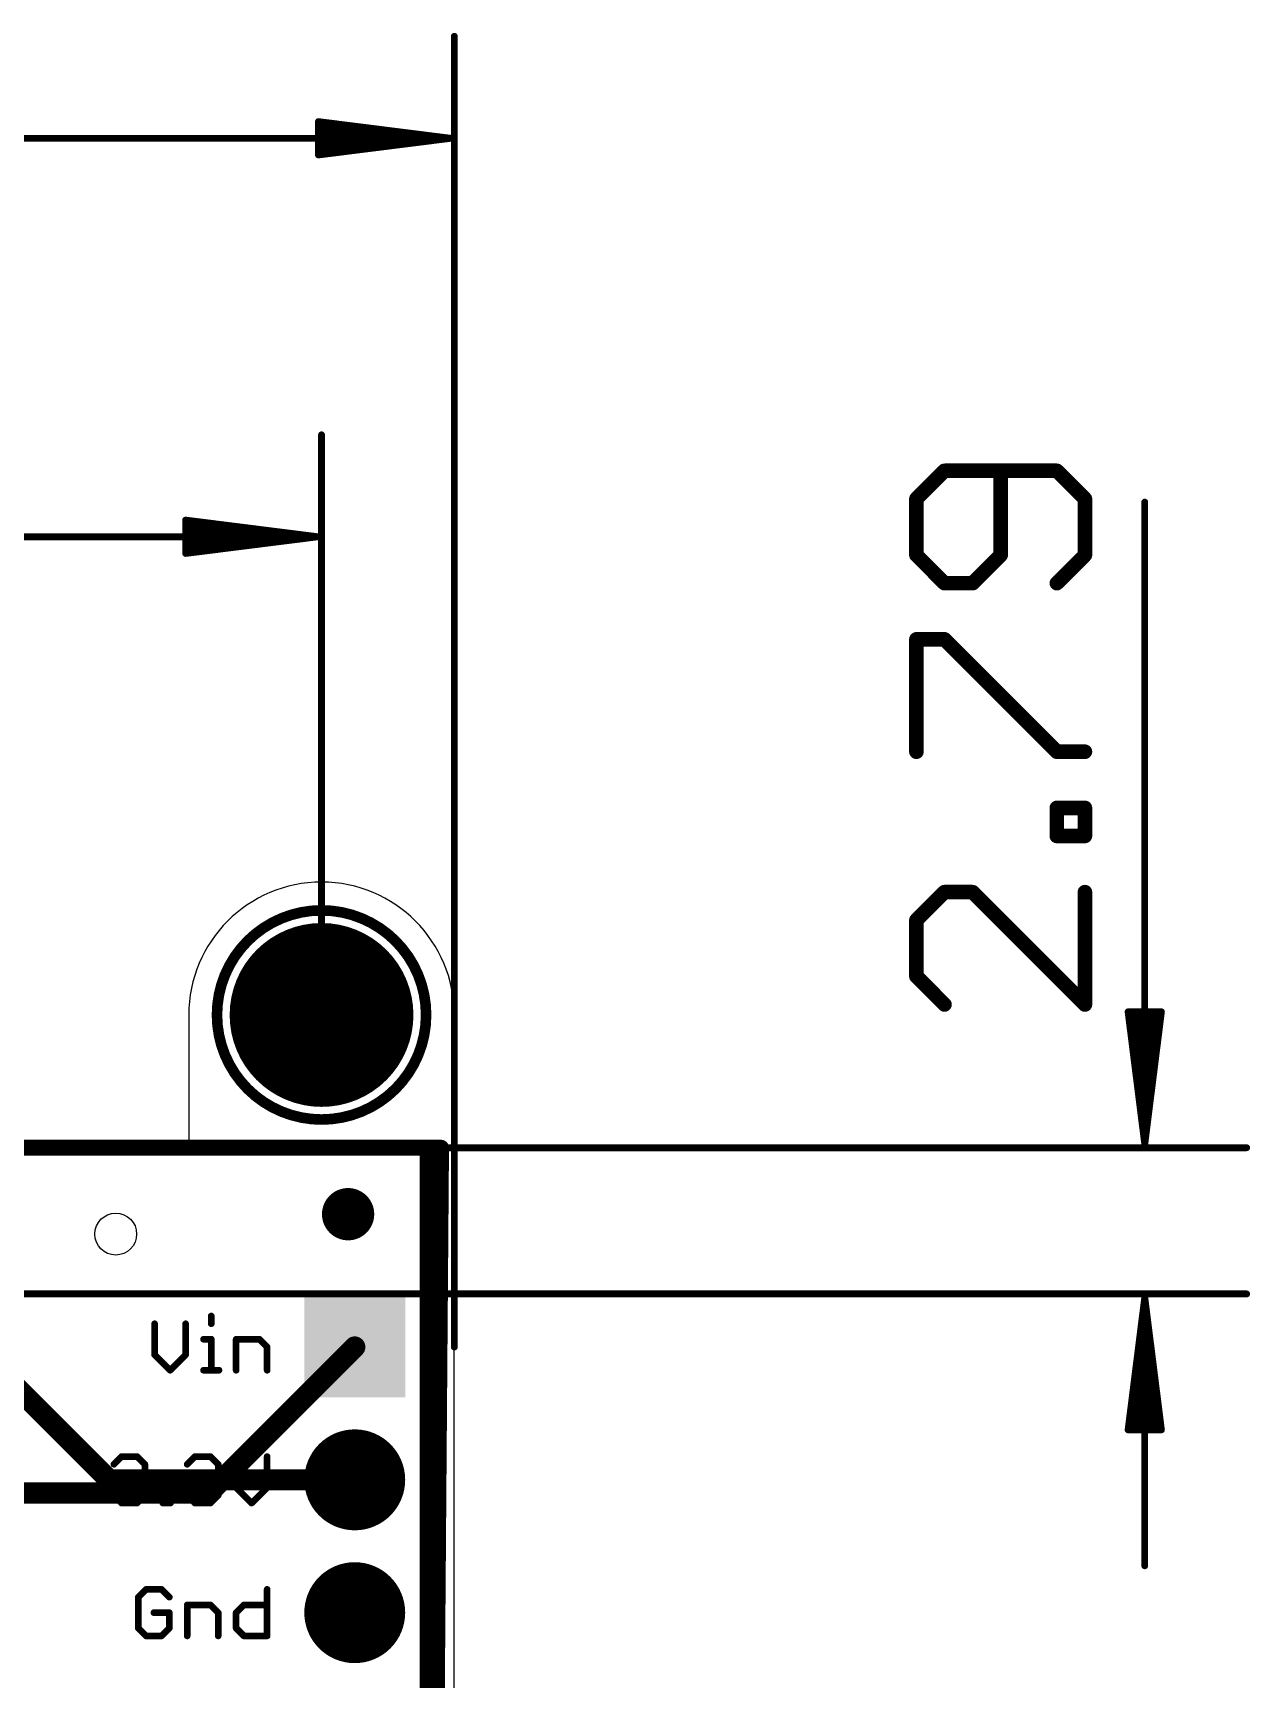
# Model space of a CAD drawing. Extents: x -21 to 66.3, y -17.3 to 56.8.
# Drawn here: x 36.39 to 59.67, y 22.86 to 54.34 of the extents above; entities that cross this region are included whole.
import ezdxf

# ---------------------------------------------------------------- set-up
doc = ezdxf.new("R2010")
doc.units = 0
for name, color, linetype in [('1', 12, 'CONTINUOUS'), ('16', 132, 'CONTINUOUS'), ('17', 110, 'CONTINUOUS'), ('20', 53, 'CONTINUOUS'), ('21', 40, 'CONTINUOUS'), ('23', 53, 'CONTINUOUS'), ('47', 253, 'CONTINUOUS')]:
    doc.layers.add(name, color=color, linetype=linetype)

# ---------------------------------------------------------------- blocks, each defined once
blk = doc.blocks.new('SQUAREP')
blk.add_solid([(-0.5, -0.5), (0.5, -0.5), (-0.5, 0.5), (0.5, 0.5)])
blk = doc.blocks.new('ROUNDP')
at = {"const_width": 0.5}
blk.add_lwpolyline([(0, -0.25, 1), (0, 0.25, 1), (0, -0.25)], format="xyb", dxfattribs=at)
blk = doc.blocks.new('PIE')
at = {"const_width": 0.5}
blk.add_lwpolyline([(0, -0.25, 1), (0, 0.25, 1), (0, -0.25)], format="xyb", dxfattribs=at)

msp = doc.modelspace()

# ---------------------------------------------------------------- linework, layer by layer
at = {"layer": '1'}
for points, const_width in [([(0, 33.02), (44.196, 33.02)], 0.3048), ([(44.196, 33.02), (43.942, 0)], 0.3048), ([(33.782, 30.734), (37.846, 26.67)], 0.4064), ([(37.846, 26.67), (42.545, 26.67)], 0.4064)]:
    msp.add_lwpolyline(points, dxfattribs=dict(at, const_width=const_width))
for points, const_width in [([(44.2722, 33.0194, 1), (44.1198, 33.0206)], 0.1524), ([(44.196, 32.9438, 1), (44.196, 33.0962)], 0.1524), ([(37.846, 26.7716, 1), (37.846, 26.5684)], 0.2032), ([(37.7742, 26.5982, 1), (37.9178, 26.7418)], 0.2032), ([(42.545, 26.5684, 1), (42.545, 26.7716)], 0.2032)]:
    msp.add_lwpolyline(points, format="xyb", dxfattribs=dict(at, const_width=const_width))
at = {"layer": '16'}
for points, const_width in [([(0, 33.02), (43.942, 33.02)], 0.3048), ([(43.942, 33.02), (43.942, 0)], 0.3048), ([(42.545, 29.21), (39.751, 26.416)], 0.4064), ([(39.751, 26.416), (34.798, 26.416)], 0.4064)]:
    msp.add_lwpolyline(points, dxfattribs=dict(at, const_width=const_width))
for points, const_width in [([(44.0182, 33.02, 1), (43.8658, 33.02)], 0.1524), ([(43.942, 32.9438, 1), (43.942, 33.0962)], 0.1524), ([(42.6168, 29.1382, 1), (42.4732, 29.2818)], 0.2032), ([(39.6792, 26.4878, 1), (39.8228, 26.3442)], 0.2032), ([(39.751, 26.3144, 1), (39.751, 26.5176)], 0.2032)]:
    msp.add_lwpolyline(points, format="xyb", dxfattribs=dict(at, const_width=const_width))
at = {"layer": '20'}
for p, q in [((39.37, 35.56), (39.37, 33.02)), ((44.45, -2.54), (44.45, 35.56)), ((39.37, 33.02), (5.08, 33.02))]:
    msp.add_line(p, q, dxfattribs=at)
msp.add_circle((37.973, 31.369), 0.4, dxfattribs=at)
for start, end in [(90, 180), (0, 90)]:
    msp.add_arc((41.91, 35.56), 2.54, start, end, dxfattribs=at)
at = {"layer": '21'}
for points, const_width in [([(41.91, 33.56, 1), (41.91, 37.56, 1), (41.91, 33.56)], 0.2032), ([(38.7485, 29.6553, 1), (38.685, 29.6553)], 0.0635), ([(39.3417, 29.6553, 1), (39.2782, 29.6553)], 0.0635), ([(39.8323, 29.8036, 1), (39.7688, 29.8036)], 0.0635), ([(39.7688, 29.6553, 1), (39.8323, 29.6553)], 0.0635), ([(39.6523, 29.3904, 1), (39.6523, 29.3269)], 0.0635), ([(39.8323, 29.3587, 1), (39.7688, 29.3587)], 0.0635), ([(39.8006, 29.3269, 1), (39.8006, 29.3904)], 0.0635), ([(40.3077, 29.3587, 1), (40.2442, 29.3587)], 0.0635), ([(40.276, 29.3904, 1), (40.276, 29.3269)], 0.0635), ([(40.7433, 29.3811, 1), (40.6984, 29.3362)], 0.0635), ([(40.7209, 29.3269, 1), (40.7209, 29.3904)], 0.0635), ([(38.685, 29.0621, 1), (38.7485, 29.0621)], 0.0635), ([(38.7392, 29.0845, 1), (38.6943, 29.0396)], 0.0635), ([(39.2782, 29.0621, 1), (39.3417, 29.0621)], 0.0635), ([(39.3324, 29.0396, 1), (39.2875, 29.0845)], 0.0635), ([(40.9009, 29.2104, 1), (40.8374, 29.2104)], 0.0635), ([(40.8467, 29.1879, 1), (40.8916, 29.2328)], 0.0635), ([(38.9909, 28.788, 1), (39.0358, 28.743)], 0.0635), ([(38.9909, 28.743, 1), (39.0358, 28.788)], 0.0635), ([(39.6523, 28.7973, 1), (39.6523, 28.7338)], 0.0635), ([(39.7688, 28.7655, 1), (39.8323, 28.7655)], 0.0635), ([(39.9489, 28.7338, 1), (39.9489, 28.7973)], 0.0635), ([(40.2442, 28.7655, 1), (40.3077, 28.7655)], 0.0635), ([(40.8374, 28.7655, 1), (40.9009, 28.7655)], 0.0635), ([(38.0855, 27.147, 1), (38.0855, 27.0835)], 0.0635), ([(38.1079, 27.0928, 1), (38.063, 27.1377)], 0.0635), ([(38.4045, 27.1377, 1), (38.3596, 27.0928)], 0.0635), ([(38.3821, 27.0835, 1), (38.3821, 27.147)], 0.0635), ([(39.4888, 27.147, 1), (39.4888, 27.0835)], 0.0635), ([(39.5112, 27.0928, 1), (39.4663, 27.1377)], 0.0635), ([(39.8078, 27.1377, 1), (39.7629, 27.0928)], 0.0635), ([(39.7853, 27.0835, 1), (39.7853, 27.147)], 0.0635), ([(40.3077, 27.1153, 1), (40.2442, 27.1153)], 0.0635), ([(40.9009, 27.1153, 1), (40.8374, 27.1153)], 0.0635), ([(37.9147, 26.9894, 1), (37.9596, 26.9445)], 0.0635), ([(38.5621, 26.967, 1), (38.4986, 26.967)], 0.0635), ([(38.4986, 26.8187, 1), (38.5621, 26.8187)], 0.0635), ([(38.5079, 26.9445, 1), (38.5528, 26.9894)], 0.0635), ([(38.5528, 26.7962, 1), (38.5079, 26.8411)], 0.0635), ([(39.318, 26.9894, 1), (39.3629, 26.9445)], 0.0635), ([(39.9654, 26.967, 1), (39.9019, 26.967)], 0.0635), ([(39.9019, 26.8187, 1), (39.9654, 26.8187)], 0.0635), ([(39.9112, 26.9445, 1), (39.9561, 26.9894)], 0.0635), ([(39.9561, 26.7962, 1), (39.9112, 26.8411)], 0.0635), ([(38.2338, 26.7021, 1), (38.2338, 26.6386)], 0.0635), ([(38.4045, 26.6928, 1), (38.3596, 26.6479)], 0.0635), ([(38.3596, 26.6928, 1), (38.4045, 26.6479)], 0.0635), ([(38.3821, 26.6386, 1), (38.3821, 26.7021)], 0.0635), ([(38.5621, 26.5221, 1), (38.4986, 26.5221)], 0.0635), ([(38.5079, 26.4996, 1), (38.5528, 26.5445)], 0.0635), ([(39.637, 26.7021, 1), (39.637, 26.6386)], 0.0635), ([(39.8078, 26.6928, 1), (39.7629, 26.6479)], 0.0635), ([(39.7629, 26.6928, 1), (39.8078, 26.6479)], 0.0635), ([(39.7853, 26.6386, 1), (39.7853, 26.7021)], 0.0635), ([(39.9654, 26.5221, 1), (39.9019, 26.5221)], 0.0635), ([(39.9112, 26.4996, 1), (39.9561, 26.5445)], 0.0635), ([(40.2442, 26.5221, 1), (40.3077, 26.5221)], 0.0635), ([(40.2984, 26.5445, 1), (40.2535, 26.4996)], 0.0635), ([(40.8374, 26.5221, 1), (40.9009, 26.5221)], 0.0635), ([(40.8916, 26.4996, 1), (40.8467, 26.5445)], 0.0635), ([(37.9596, 26.3962, 1), (37.9147, 26.3513)], 0.0635), ([(38.0855, 26.2572, 1), (38.0855, 26.1938)], 0.0635), ([(38.063, 26.203, 1), (38.1079, 26.248)], 0.0635), ([(38.3596, 26.248, 1), (38.4045, 26.203)], 0.0635), ([(38.3821, 26.1938, 1), (38.3821, 26.2572)], 0.0635), ([(38.4986, 26.3738, 1), (38.5621, 26.3738)], 0.0635), ([(38.5528, 26.3513, 1), (38.5079, 26.3962)], 0.0635), ([(38.9045, 26.3738, 1), (38.841, 26.3738)], 0.0635), ([(38.8727, 26.4055, 1), (38.8727, 26.342)], 0.0635), ([(38.8727, 26.2572, 1), (38.8727, 26.1938)], 0.0635), ([(38.841, 26.2255, 1), (38.9045, 26.2255)], 0.0635), ([(39.0527, 26.3738, 1), (38.9892, 26.3738)], 0.0635), ([(38.9892, 26.2255, 1), (39.0527, 26.2255)], 0.0635), ([(39.021, 26.342, 1), (39.021, 26.4055)], 0.0635), ([(39.021, 26.1938, 1), (39.021, 26.2572)], 0.0635), ([(39.3629, 26.3962, 1), (39.318, 26.3513)], 0.0635), ([(39.4888, 26.2572, 1), (39.4888, 26.1938)], 0.0635), ([(39.4663, 26.203, 1), (39.5112, 26.248)], 0.0635), ([(39.7629, 26.248, 1), (39.8078, 26.203)], 0.0635), ([(39.7853, 26.1938, 1), (39.7853, 26.2572)], 0.0635), ([(39.9019, 26.3738, 1), (39.9654, 26.3738)], 0.0635), ([(39.9561, 26.3513, 1), (39.9112, 26.3962)], 0.0635), ([(40.5501, 26.248, 1), (40.595, 26.203)], 0.0635), ([(40.5501, 26.203, 1), (40.595, 26.248)], 0.0635), ([(38.5532, 24.607, 1), (38.5532, 24.5435)], 0.0635), ([(38.5757, 24.5528, 1), (38.5308, 24.5977)], 0.0635), ([(38.8723, 24.5977, 1), (38.8274, 24.5528)], 0.0635), ([(38.8498, 24.5435, 1), (38.8498, 24.607)], 0.0635), ([(40.9009, 24.5753, 1), (40.8374, 24.5753)], 0.0635), ([(38.4367, 24.427, 1), (38.3732, 24.427)], 0.0635), ([(38.3825, 24.4494, 1), (38.4274, 24.4045)], 0.0635), ([(38.9757, 24.4045, 1), (39.0206, 24.4494)], 0.0635), ([(39.3722, 24.2787, 1), (39.3087, 24.2787)], 0.0635), ([(39.3405, 24.3104, 1), (39.3405, 24.2469)], 0.0635), ([(39.8078, 24.3011, 1), (39.7629, 24.2562)], 0.0635), ([(39.7853, 24.2469, 1), (39.7853, 24.3104)], 0.0635), ([(40.4243, 24.3104, 1), (40.4243, 24.2469)], 0.0635), ([(40.4467, 24.2562, 1), (40.4018, 24.3011)], 0.0635), ([(40.8692, 24.2469, 1), (40.8692, 24.3104)], 0.0635), ([(38.7015, 24.1621, 1), (38.7015, 24.0986)], 0.0635), ([(39.0299, 24.1304, 1), (38.9664, 24.1304)], 0.0635), ([(38.9981, 24.0986, 1), (38.9981, 24.1621)], 0.0635), ([(39.9654, 24.1304, 1), (39.9019, 24.1304)], 0.0635), ([(39.9112, 24.1079, 1), (39.9561, 24.1528)], 0.0635), ([(40.3077, 24.1304, 1), (40.2442, 24.1304)], 0.0635), ([(40.2535, 24.1528, 1), (40.2984, 24.1079)], 0.0635), ([(38.3732, 23.8338, 1), (38.4367, 23.8338)], 0.0635), ([(38.4274, 23.8562, 1), (38.3825, 23.8113)], 0.0635), ([(38.5532, 23.7172, 1), (38.5532, 23.6538)], 0.0635), ([(38.5308, 23.663, 1), (38.5757, 23.708)], 0.0635), ([(38.8274, 23.708, 1), (38.8723, 23.663)], 0.0635), ([(38.8498, 23.6538, 1), (38.8498, 23.7172)], 0.0635), ([(38.9664, 23.8338, 1), (39.0299, 23.8338)], 0.0635), ([(39.0206, 23.8113, 1), (38.9757, 23.8562)], 0.0635), ([(39.3087, 23.6855, 1), (39.3722, 23.6855)], 0.0635), ([(39.9019, 23.6855, 1), (39.9654, 23.6855)], 0.0635), ([(40.2442, 23.8338, 1), (40.3077, 23.8338)], 0.0635), ([(40.2984, 23.8562, 1), (40.2535, 23.8113)], 0.0635), ([(40.4243, 23.7172, 1), (40.4243, 23.6538)], 0.0635), ([(40.4018, 23.663, 1), (40.4467, 23.708)], 0.0635), ([(40.8374, 23.6855, 1), (40.9009, 23.6855)], 0.0635), ([(40.8692, 23.6538, 1), (40.8692, 23.7172)], 0.0635)]:
    msp.add_lwpolyline(points, format="xyb", dxfattribs=dict(at, const_width=const_width))
at = {"layer": '21', "const_width": 0.127}
for points in [[(38.7168, 29.6553), (38.7168, 29.0621)], [(39.31, 29.0621), (39.31, 29.6553)], [(39.8006, 29.8036), (39.8006, 29.6553)], [(39.6523, 29.3587), (39.8006, 29.3587)], [(39.8006, 29.3587), (39.8006, 28.7655)], [(40.276, 28.7655), (40.276, 29.3587)], [(40.276, 29.3587), (40.7209, 29.3587)], [(40.7209, 29.3587), (40.8692, 29.2104)], [(38.7168, 29.0621), (39.0134, 28.7655)], [(39.0134, 28.7655), (39.31, 29.0621)], [(40.8692, 29.2104), (40.8692, 28.7655)], [(39.6523, 28.7655), (39.9489, 28.7655)], [(37.9372, 26.967), (38.0855, 27.1153)], [(38.0855, 27.1153), (38.3821, 27.1153)], [(38.3821, 27.1153), (38.5304, 26.967)], [(39.3405, 26.967), (39.4888, 27.1153)], [(39.4888, 27.1153), (39.7853, 27.1153)], [(39.7853, 27.1153), (39.9336, 26.967)], [(40.276, 27.1153), (40.276, 26.5221)], [(40.8692, 26.5221), (40.8692, 27.1153)], [(38.5304, 26.8187), (38.3821, 26.6704)], [(38.5304, 26.967), (38.5304, 26.8187)], [(39.9336, 26.8187), (39.7853, 26.6704)], [(39.9336, 26.967), (39.9336, 26.8187)], [(38.3821, 26.6704), (38.2338, 26.6704)], [(38.3821, 26.6704), (38.5304, 26.5221)], [(38.5304, 26.5221), (38.5304, 26.3738)], [(39.7853, 26.6704), (39.637, 26.6704)], [(39.7853, 26.6704), (39.9336, 26.5221)], [(39.9336, 26.5221), (39.9336, 26.3738)], [(40.276, 26.5221), (40.5726, 26.2255)], [(40.5726, 26.2255), (40.8692, 26.5221)], [(38.0855, 26.2255), (37.9372, 26.3738)], [(38.3821, 26.2255), (38.0855, 26.2255)], [(38.5304, 26.3738), (38.3821, 26.2255)], [(38.8727, 26.2255), (38.8727, 26.3738)], [(38.8727, 26.3738), (39.021, 26.3738)], [(39.021, 26.2255), (38.8727, 26.2255)], [(39.021, 26.3738), (39.021, 26.2255)], [(39.4888, 26.2255), (39.3405, 26.3738)], [(39.7853, 26.2255), (39.4888, 26.2255)], [(39.9336, 26.3738), (39.7853, 26.2255)], [(38.5532, 24.5753), (38.4049, 24.427)], [(38.8498, 24.5753), (38.5532, 24.5753)], [(38.9981, 24.427), (38.8498, 24.5753)], [(40.8692, 24.5753), (40.8692, 23.6855)], [(38.4049, 24.427), (38.4049, 23.8338)], [(39.3405, 23.6855), (39.3405, 24.2787)], [(39.3405, 24.2787), (39.7853, 24.2787)], [(39.7853, 24.2787), (39.9336, 24.1304)], [(40.276, 24.1304), (40.4243, 24.2787)], [(40.4243, 24.2787), (40.8692, 24.2787)], [(38.9981, 24.1304), (38.7015, 24.1304)], [(38.9981, 23.8338), (38.9981, 24.1304)], [(39.9336, 24.1304), (39.9336, 23.6855)], [(40.276, 23.8338), (40.276, 24.1304)], [(38.4049, 23.8338), (38.5532, 23.6855)], [(38.5532, 23.6855), (38.8498, 23.6855)], [(38.8498, 23.6855), (38.9981, 23.8338)], [(40.4243, 23.6855), (40.276, 23.8338)], [(40.8692, 23.6855), (40.4243, 23.6855)]]:
    msp.add_lwpolyline(points, dxfattribs=at)
at = {"layer": '23'}
for p in [(41.91, 35.56), (42.418, 31.75)]:
    msp.add_point(p, dxfattribs=at)
at = {"layer": '47'}
for points, const_width in [([(44.45, 29.21), (44.45, 54.274)], 0.13), ([(44.385, 52.324), (41.85, 52.6432)], 0.13), ([(41.85, 52.6432), (41.85, 52.0048)], 0.13), ([(44.385, 52.324), (41.85, 52.584)], 0.13), ([(0.065, 52.324), (44.385, 52.324)], 0.13), ([(44.385, 52.324), (41.85, 52.454)], 0.13), ([(41.85, 52.0048), (44.385, 52.324)], 0.13), ([(41.85, 52.194), (44.385, 52.324)], 0.13), ([(41.85, 52.064), (44.385, 52.324)], 0.13), ([(41.91, 35.56), (41.91, 46.654)], 0.13), ([(53.8272, 45.9655), (53.2899, 45.4283)], 0.2794), ([(55.9761, 45.9655), (53.8272, 45.9655)], 0.2794), ([(54.9016, 44.3538), (54.9016, 45.9655)], 0.2794), ([(56.5133, 45.4283), (55.9761, 45.9655)], 0.2794), ([(53.2899, 45.4283), (53.2899, 44.3538)], 0.2794), ([(56.5133, 44.3538), (56.5133, 45.4283)], 0.2794), ([(57.658, 33.085), (57.658, 45.3671)], 0.13), ([(41.845, 44.704), (39.31, 45.0232)], 0.13), ([(39.31, 45.0232), (39.31, 44.3848)], 0.13), ([(41.845, 44.704), (39.31, 44.964)], 0.13), ([(2.605, 44.704), (41.845, 44.704)], 0.13), ([(41.845, 44.704), (39.31, 44.834)], 0.13), ([(39.31, 44.3848), (41.845, 44.704)], 0.13), ([(39.31, 44.574), (41.845, 44.704)], 0.13), ([(39.31, 44.444), (41.845, 44.704)], 0.13), ([(53.2899, 44.3538), (53.8272, 43.8166)], 0.2794), ([(54.3644, 43.8166), (54.9016, 44.3538)], 0.2794), ([(55.9761, 43.8166), (56.5133, 44.3538)], 0.2794), ([(53.8272, 43.8166), (54.3644, 43.8166)], 0.2794), ([(53.2899, 40.5938), (53.2899, 42.7427)], 0.2794), ([(53.2899, 42.7427), (53.8272, 42.7427)], 0.2794), ([(53.8272, 42.7427), (55.9761, 40.5938)], 0.2794), ([(55.9761, 40.5938), (56.5133, 40.5938)], 0.2794), ([(55.9761, 38.9825), (55.9761, 39.5197)], 0.2794), ([(55.9761, 39.5197), (56.5133, 39.5197)], 0.2794), ([(56.5133, 39.5197), (56.5133, 38.9825)], 0.2794), ([(56.5133, 38.9825), (55.9761, 38.9825)], 0.2794), ([(53.8272, 37.9086), (53.2899, 37.3714)], 0.2794), ([(54.3644, 37.9086), (53.8272, 37.9086)], 0.2794), ([(56.5133, 35.7597), (54.3644, 37.9086)], 0.2794), ([(56.5133, 37.9086), (56.5133, 35.7597)], 0.2794), ([(53.2899, 37.3714), (53.2899, 36.2969)], 0.2794), ([(53.2899, 36.2969), (53.8272, 35.7597)], 0.2794), ([(57.658, 33.085), (57.3388, 35.62)], 0.13), ([(57.3388, 35.62), (57.9772, 35.62)], 0.13), ([(57.658, 33.085), (57.398, 35.62)], 0.13), ([(57.658, 33.085), (57.528, 35.62)], 0.13), ([(57.9772, 35.62), (57.658, 33.085)], 0.13), ([(57.788, 35.62), (57.658, 33.085)], 0.13), ([(57.918, 35.62), (57.658, 33.085)], 0.13), ([(36.322, 33.02), (59.608, 33.02)], 0.13), ([(35.814, 30.226), (59.608, 30.226)], 0.13), ([(57.658, 30.161), (57.3388, 27.626)], 0.13), ([(57.658, 30.161), (57.398, 27.626)], 0.13), ([(57.658, 30.161), (57.528, 27.626)], 0.13), ([(57.658, 30.161), (57.658, 25.026)], 0.13), ([(57.9772, 27.626), (57.658, 30.161)], 0.13), ([(57.788, 27.626), (57.658, 30.161)], 0.13), ([(57.918, 27.626), (57.658, 30.161)], 0.13), ([(57.3388, 27.626), (57.9772, 27.626)], 0.13)]:
    msp.add_lwpolyline(points, dxfattribs=dict(at, const_width=const_width))
for points, const_width in [([(44.4825, 54.274, 1), (44.4175, 54.274)], 0.065), ([(41.8541, 52.6755, 1), (41.8459, 52.611)], 0.065), ([(41.8825, 52.6432, 1), (41.8175, 52.6432)], 0.065), ([(41.8533, 52.6163, 1), (41.8467, 52.5517)], 0.065), ([(41.8517, 52.4865, 1), (41.8483, 52.4215)], 0.065), ([(41.8483, 52.2265, 1), (41.8517, 52.1615)], 0.065), ([(44.3891, 52.2918, 1), (44.3809, 52.3562)], 0.065), ([(44.3809, 52.2918, 1), (44.3891, 52.3562)], 0.065), ([(44.3883, 52.2917, 1), (44.3817, 52.3563)], 0.065), ([(44.3817, 52.2917, 1), (44.3883, 52.3563)], 0.065), ([(44.3833, 52.2915, 1), (44.3867, 52.3565)], 0.065), ([(44.3867, 52.2915, 1), (44.3833, 52.3565)], 0.065), ([(44.385, 52.2915, 1), (44.385, 52.3565)], 0.065), ([(41.8467, 52.0963, 1), (41.8533, 52.0317)], 0.065), ([(41.8459, 52.037, 1), (41.8541, 51.9725)], 0.065), ([(41.8175, 52.0048, 1), (41.8825, 52.0048)], 0.065), ([(41.9425, 46.654, 1), (41.8775, 46.654)], 0.065), ([(53.8272, 46.0353, 1), (53.8272, 45.8956)], 0.1397), ([(53.8766, 45.9161, 1), (53.7778, 46.0149)], 0.1397), ([(54.9715, 45.9655, 1), (54.8318, 45.9655)], 0.1397), ([(56.0255, 46.0149, 1), (55.9267, 45.9161)], 0.1397), ([(55.9761, 45.8956, 1), (55.9761, 46.0353)], 0.1397), ([(53.3598, 45.4283, 1), (53.2201, 45.4283)], 0.1397), ([(53.2406, 45.4776, 1), (53.3393, 45.3789)], 0.1397), ([(56.5832, 45.4283, 1), (56.4434, 45.4283)], 0.1397), ([(56.4639, 45.3789, 1), (56.5627, 45.4776)], 0.1397), ([(57.6905, 45.3671, 1), (57.6255, 45.3671)], 0.065), ([(39.3141, 45.0555, 1), (39.3059, 44.991)], 0.065), ([(39.3425, 45.0232, 1), (39.2775, 45.0232)], 0.065), ([(39.3133, 44.9963, 1), (39.3067, 44.9317)], 0.065), ([(39.3117, 44.8665, 1), (39.3083, 44.8015)], 0.065), ([(41.8491, 44.6718, 1), (41.8409, 44.7362)], 0.065), ([(41.8409, 44.6718, 1), (41.8491, 44.7362)], 0.065), ([(41.8483, 44.6717, 1), (41.8417, 44.7363)], 0.065), ([(41.8417, 44.6717, 1), (41.8483, 44.7363)], 0.065), ([(41.8433, 44.6715, 1), (41.8467, 44.7365)], 0.065), ([(41.8467, 44.6715, 1), (41.8433, 44.7365)], 0.065), ([(41.845, 44.6715, 1), (41.845, 44.7365)], 0.065), ([(39.3083, 44.6065, 1), (39.3117, 44.5415)], 0.065), ([(39.3067, 44.4763, 1), (39.3133, 44.4117)], 0.065), ([(39.3059, 44.417, 1), (39.3141, 44.3525)], 0.065), ([(39.2775, 44.3848, 1), (39.3425, 44.3848)], 0.065), ([(53.2201, 44.3538, 1), (53.3598, 44.3538)], 0.1397), ([(53.3393, 44.4032, 1), (53.2406, 44.3044)], 0.1397), ([(54.8318, 44.3538, 1), (54.9715, 44.3538)], 0.1397), ([(54.951, 44.3044, 1), (54.8522, 44.4032)], 0.1397), ([(56.4434, 44.3538, 1), (56.5832, 44.3538)], 0.1397), ([(56.5627, 44.3044, 1), (56.4639, 44.4032)], 0.1397), ([(53.8272, 43.8864, 1), (53.8272, 43.7467)], 0.1397), ([(53.7778, 43.7672, 1), (53.8766, 43.866)], 0.1397), ([(54.315, 43.866, 1), (54.4138, 43.7672)], 0.1397), ([(54.3644, 43.7467, 1), (54.3644, 43.8864)], 0.1397), ([(55.9267, 43.866, 1), (56.0255, 43.7672)], 0.1397), ([(53.2899, 42.8126, 1), (53.2899, 42.6729)], 0.1397), ([(53.3598, 42.7427, 1), (53.2201, 42.7427)], 0.1397), ([(53.8766, 42.7921, 1), (53.7778, 42.6933)], 0.1397), ([(53.8272, 42.6729, 1), (53.8272, 42.8126)], 0.1397), ([(53.2201, 40.5938, 1), (53.3598, 40.5938)], 0.1397), ([(55.9761, 40.6637, 1), (55.9761, 40.524)], 0.1397), ([(55.9267, 40.5444, 1), (56.0255, 40.6432)], 0.1397), ([(56.5133, 40.524, 1), (56.5133, 40.6637)], 0.1397), ([(56.0459, 39.5197, 1), (55.9062, 39.5197)], 0.1397), ([(55.9761, 39.5895, 1), (55.9761, 39.4498)], 0.1397), ([(56.5832, 39.5197, 1), (56.4434, 39.5197)], 0.1397), ([(56.5133, 39.4498, 1), (56.5133, 39.5895)], 0.1397), ([(55.9062, 38.9825, 1), (56.0459, 38.9825)], 0.1397), ([(55.9761, 39.0523, 1), (55.9761, 38.9126)], 0.1397), ([(56.4434, 38.9825, 1), (56.5832, 38.9825)], 0.1397), ([(56.5133, 38.9126, 1), (56.5133, 39.0523)], 0.1397), ([(53.8272, 37.9785, 1), (53.8272, 37.8388)], 0.1397), ([(53.8766, 37.8592, 1), (53.7778, 37.958)], 0.1397), ([(54.4138, 37.958, 1), (54.315, 37.8592)], 0.1397), ([(54.3644, 37.8388, 1), (54.3644, 37.9785)], 0.1397), ([(56.5832, 37.9086, 1), (56.4434, 37.9086)], 0.1397), ([(53.3598, 37.3714, 1), (53.2201, 37.3714)], 0.1397), ([(53.2406, 37.4208, 1), (53.3393, 37.322)], 0.1397), ([(53.2201, 36.2969, 1), (53.3598, 36.2969)], 0.1397), ([(53.3393, 36.3463, 1), (53.2406, 36.2475)], 0.1397), ([(41.8775, 35.56, 1), (41.9425, 35.56)], 0.065), ([(53.7778, 35.7103, 1), (53.8766, 35.8091)], 0.1397), ([(56.4434, 35.7597, 1), (56.5832, 35.7597)], 0.1397), ([(56.4639, 35.7103, 1), (56.5627, 35.8091)], 0.1397), ([(57.371, 35.6241, 1), (57.3065, 35.6159)], 0.065), ([(57.3388, 35.6525, 1), (57.3388, 35.5875)], 0.065), ([(57.4303, 35.6233, 1), (57.3657, 35.6167)], 0.065), ([(57.5605, 35.6217, 1), (57.4955, 35.6183)], 0.065), ([(57.8205, 35.6183, 1), (57.7555, 35.6217)], 0.065), ([(57.9503, 35.6167, 1), (57.8857, 35.6233)], 0.065), ([(58.0095, 35.6159, 1), (57.945, 35.6241)], 0.065), ([(57.9772, 35.5875, 1), (57.9772, 35.6525)], 0.065), ([(57.6258, 33.0891, 1), (57.6902, 33.0809)], 0.065), ([(57.6257, 33.0883, 1), (57.6903, 33.0817)], 0.065), ([(57.6255, 33.0833, 1), (57.6905, 33.0867)], 0.065), ([(57.6255, 33.0867, 1), (57.6905, 33.0833)], 0.065), ([(57.6255, 33.085, 1), (57.6905, 33.085)], 0.065), ([(57.6257, 33.0817, 1), (57.6903, 33.0883)], 0.065), ([(57.6258, 33.0809, 1), (57.6902, 33.0891)], 0.065), ([(59.608, 32.9875, 1), (59.608, 33.0525)], 0.065), ([(57.6905, 30.161, 1), (57.6255, 30.161)], 0.065), ([(57.6902, 30.1651, 1), (57.6258, 30.1569)], 0.065), ([(57.6905, 30.1593, 1), (57.6255, 30.1627)], 0.065), ([(57.6905, 30.1627, 1), (57.6255, 30.1593)], 0.065), ([(57.6903, 30.1643, 1), (57.6257, 30.1577)], 0.065), ([(57.6903, 30.1577, 1), (57.6257, 30.1643)], 0.065), ([(57.6902, 30.1569, 1), (57.6258, 30.1651)], 0.065), ([(59.608, 30.1935, 1), (59.608, 30.2585)], 0.065), ([(44.4175, 29.21, 1), (44.4825, 29.21)], 0.065), ([(57.3065, 27.6301, 1), (57.371, 27.6219)], 0.065), ([(57.3388, 27.6585, 1), (57.3388, 27.5935)], 0.065), ([(57.3657, 27.6293, 1), (57.4303, 27.6227)], 0.065), ([(57.4955, 27.6277, 1), (57.5605, 27.6243)], 0.065), ([(57.7555, 27.6243, 1), (57.8205, 27.6277)], 0.065), ([(57.8857, 27.6227, 1), (57.9503, 27.6293)], 0.065), ([(57.945, 27.6219, 1), (58.0095, 27.6301)], 0.065), ([(57.9772, 27.5935, 1), (57.9772, 27.6585)], 0.065), ([(57.6255, 25.026, 1), (57.6905, 25.026)], 0.065)]:
    msp.add_lwpolyline(points, format="xyb", dxfattribs=dict(at, const_width=const_width))

# ---------------------------------------------------------------- block references
at = {"layer": '1'}
msp.add_blockref('PIE', (42.418, 31.75), dxfattribs=at)
at = {"layer": '17'}
for name, p, xscale, yscale in [('ROUNDP', (41.91, 35.56), 3.516, 3.516), ('ROUNDP', (41.91, 35.56), 3.516, 3.516), ('SQUAREP', (42.545, 29.21), 1.9304, 1.9304), ('SQUAREP', (42.545, 29.21), 1.9304, 1.9304), ('ROUNDP', (42.545, 26.67), 1.9304, 1.9304), ('ROUNDP', (42.545, 26.67), 1.9304, 1.9304), ('ROUNDP', (42.545, 24.13), 1.9304, 1.9304), ('ROUNDP', (42.545, 24.13), 1.9304, 1.9304)]:
    msp.add_blockref(name, p, dxfattribs=dict(at, xscale=xscale, yscale=yscale))

doc.saveas('drawing.dxf')
